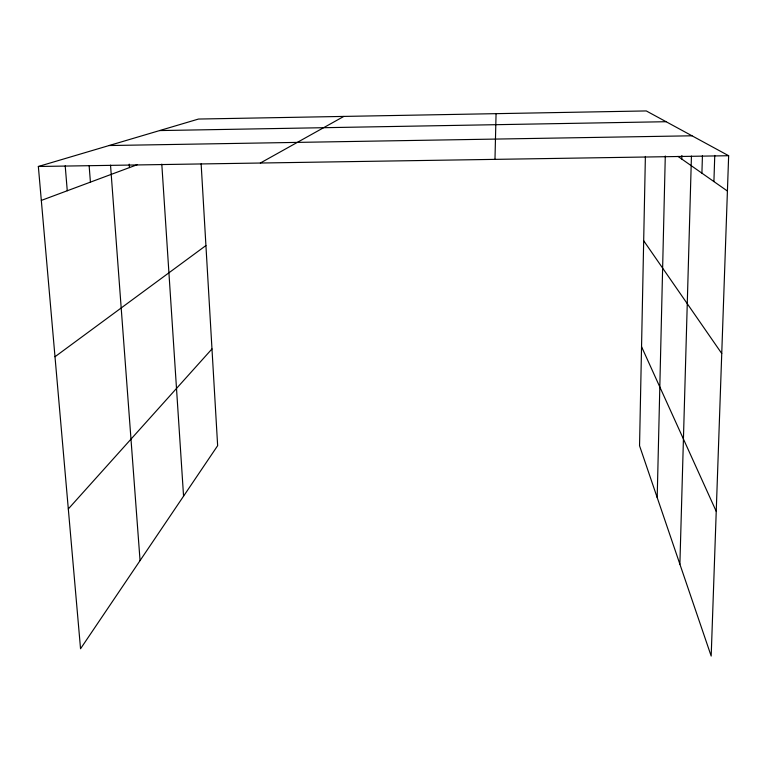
<?xml version="1.0" encoding="UTF-8"?>
<svg xmlns="http://www.w3.org/2000/svg" width="767" height="767" viewBox="0 0 767 767"><rect width="100%" height="100%" fill="white"/><g stroke="black" fill="none" stroke-linecap="round" stroke-linejoin="round"><path stroke-width="1.15" d="M645.383 156.43L639.544 445.742L711.182 656.063L728.65 155.72L646.293 110.937L198.509 119.048L38.35 166.487L80.545 648.748L217.646 445.675L201.136 163.879M494.983 159.363L496.067 113.66M657.194 497.562L665.286 155.989M681.777 159.057L681.873 155.5M679.888 564.167L691.441 156.085M701.91 173.16L702.438 155.682M713.914 181.568L714.758 155.423M68.311 508.943L211.98 348.937M54.994 356.741L205.92 245.555M260.349 163.026L343.837 116.421M41.322 200.417L137.216 164.704M159.594 130.572L666.101 121.713M109.067 145.538L692.016 135.797M38.35 166.487L728.65 155.72M677.99 156.401L727.413 191.031M643.676 240.723L721.747 353.51M641.548 346.684L716.234 511.359M65.205 165.825L67.266 190.753M89.145 165.777L90.42 182.134M110.525 165.154L140.054 560.591M129.22 164.148L129.47 167.59M161.799 164.119L183.562 496.153"/></g></svg>
